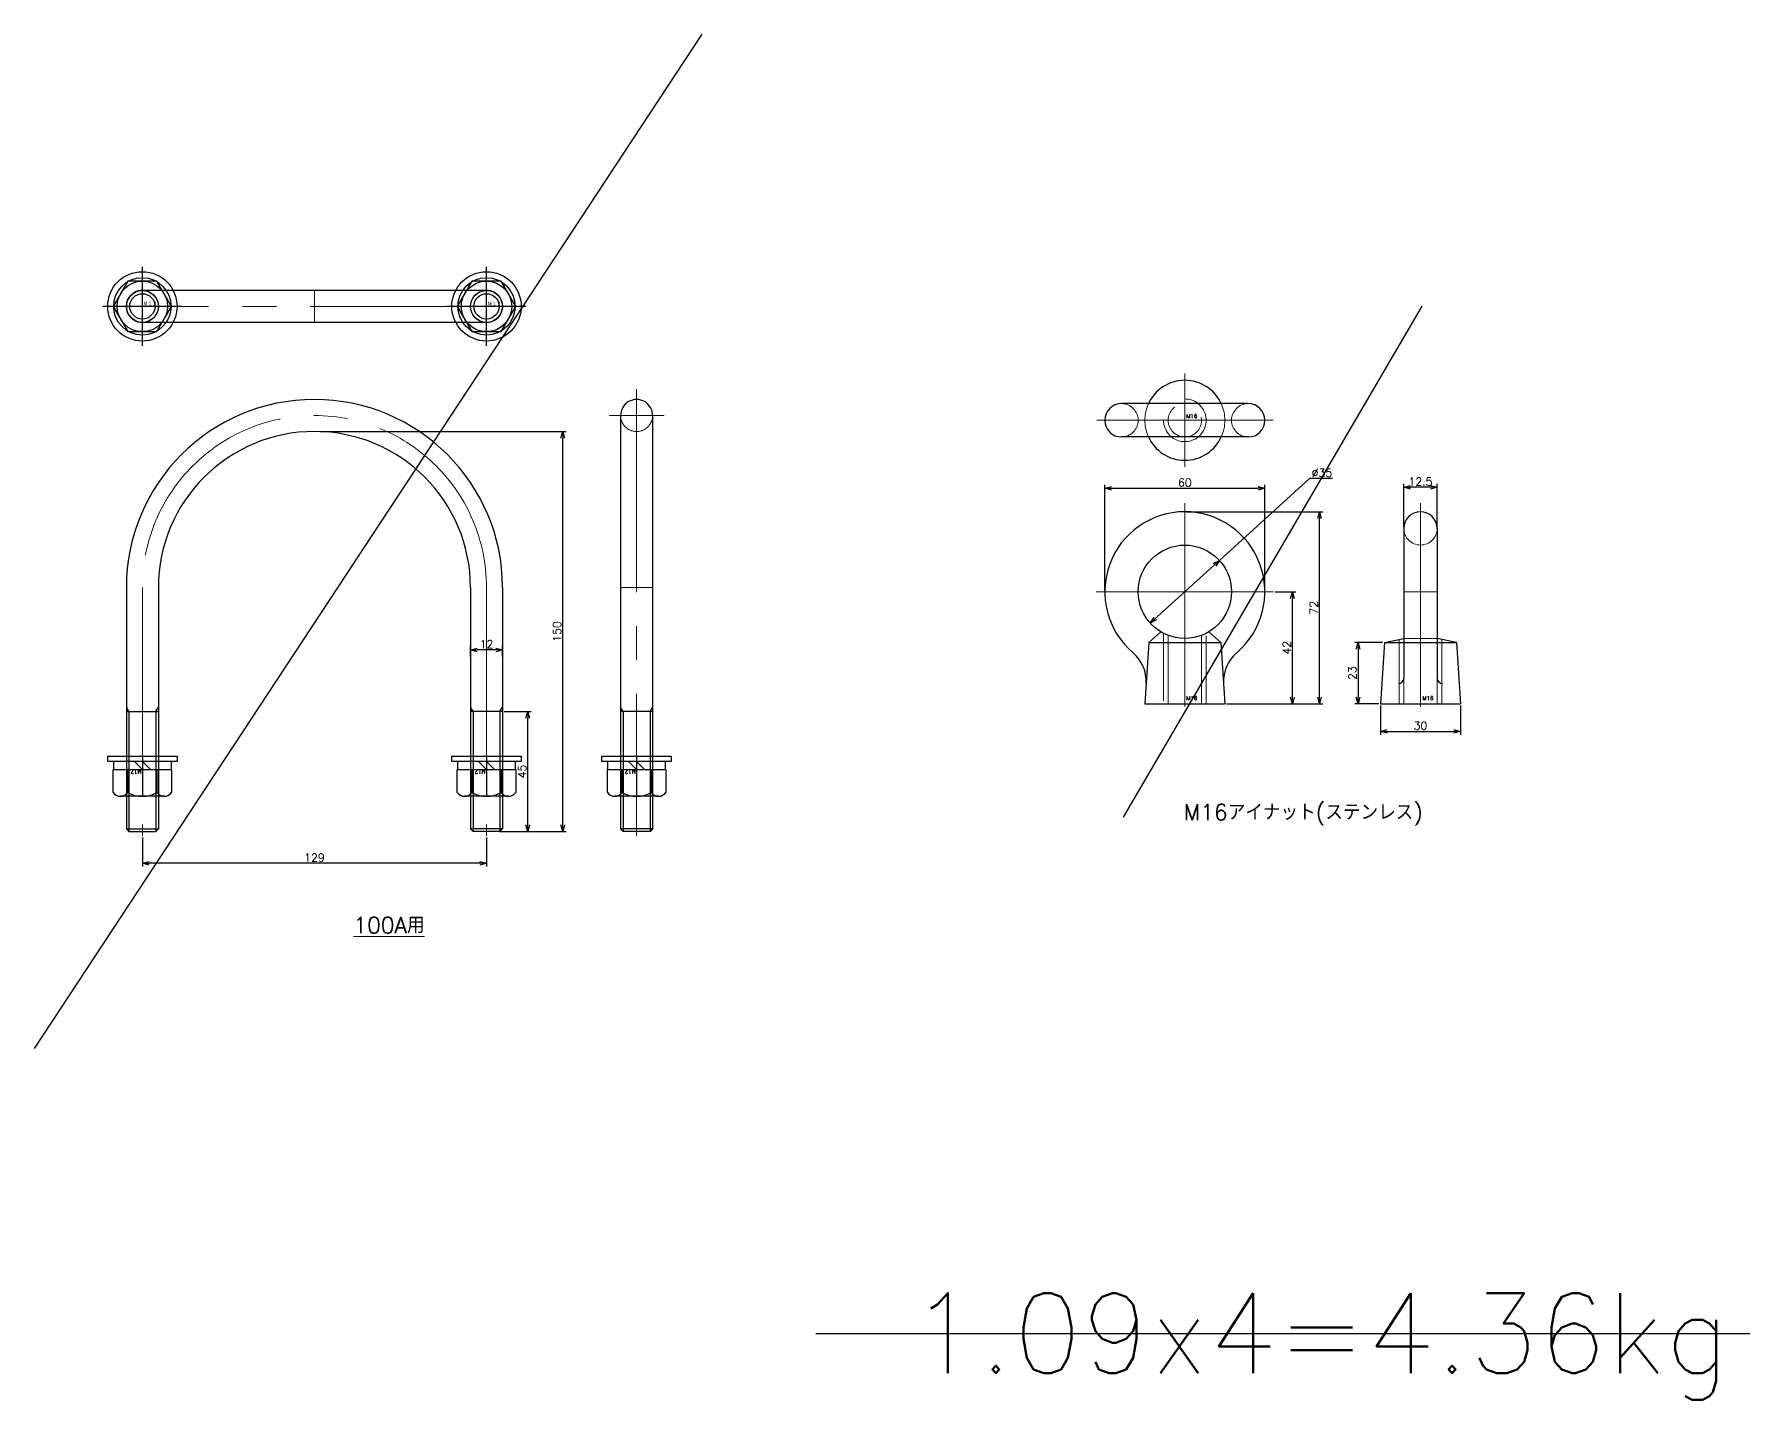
# Model space of a CAD drawing. Header units: millimetres. Extents: x -8731 to 85711, y -14522 to 31379.
# Drawn here: x 4020 to 4661, y -3500 to -2988 of the extents above; entities that cross this region are included whole.
import ezdxf

# ---------------------------------------------------------------- set-up
doc = ezdxf.new("R2010")
doc.units = ezdxf.units.MM
doc.header["$LTSCALE"] = 4
doc.header["$PDMODE"] = 99
doc.header["$PDSIZE"] = 1
doc.linetypes.add('CENTER2', pattern=[28.575, 19.05, -3.175, 3.175, -3.175])
doc.linetypes.add('HIDDEN', pattern=[9.525, 6.35, -3.175])
for name, color, linetype, lineweight in [('04_HIDDEN', 2, 'HIDDEN', 13), ('05_CENTER', 4, 'CENTER2', 13), ('08_DIM', 3, 'Continuous', 13)]:
    doc.layers.add(name, color=color, linetype=linetype, lineweight=lineweight)
doc.layers.add('10_DRAFT', color=8, linetype='Continuous', lineweight=0, plot=False)
doc.styles.add('KANJI0', font='txt.shx', dxfattribs={"width": 0.9, "height": 30, "bigfont": 'bigfont'})
doc.styles.add('KSS_TXT', font='txt.shx', dxfattribs={"bigfont": 'extfont2.shx'})
doc.dimstyles.new('KSS_DIM', dxfattribs={"dimscale": 3, "dimtxt": 3, "dimasz": 2.5, "dimexe": 1.25, "dimexo": 0.625, "dimtad": 1, "dimdsep": 46, "dimtxsty": 'KSS_TXT', "dimblk": 'OPEN30', "dimcen": 0, "dimazin": 2, "dimtfac": 0.75, "dimtmove": 0, "dimatfit": 3, "dimldrblk": 'OPEN30', "dimfxl": 1, "dimtolj": 1, "dimarcsym": 0})
doc.dimstyles.new('KSS_DIM$3', dxfattribs={"dimscale": 3, "dimtxt": 3, "dimasz": 2.5, "dimexe": 1.25, "dimexo": 0.625, "dimtad": 1, "dimtih": 1, "dimtoh": 1, "dimdsep": 46, "dimtxsty": 'KSS_TXT', "dimblk": 'OPEN30', "dimcen": 0, "dimazin": 2, "dimtfac": 0.75, "dimtofl": 0, "dimtmove": 0, "dimatfit": 3, "dimldrblk": 'OPEN30', "dimfxl": 1, "dimtolj": 1, "dimarcsym": 0})

# ---------------------------------------------------------------- blocks, each defined once
blk = doc.blocks.new('_Open30')
at = {"color": 0, "linetype": 'ByBlock', "lineweight": -2}
for p, q in [((-1, 0.268), (0, 0)), ((0, 0), (-1, -0.268)), ((0, 0), (-1, 0))]:
    blk.add_line(p, q, dxfattribs=at)
blk = doc.blocks.new('*D2256')
at = {"layer": '08_DIM', "color": 0, "lineweight": -2, "transparency": 16777216}
for p, q in [((4060.33, -3288.8), (4060.33, -3299.69)), ((4189.33, -3288.8), (4189.33, -3299.69)), ((4186.83, -3298.44), (4062.83, -3298.44))]:
    blk.add_line(p, q, dxfattribs=at)
at = {"layer": 'Defpoints', "color": 0, "transparency": 16777216}
for p in [(4060.33, -3288.17), (4189.33, -3288.17), (4060.33, -3298.44)]:
    blk.add_point(p, dxfattribs=at)
at = {"layer": '08_DIM', "color": 0, "lineweight": -2, "transparency": 16777216, "xscale": 2.5, "yscale": 2.5, "zscale": 2.5, "rotation": 180}
blk.add_blockref('_Open30', (4060.33, -3298.44), dxfattribs=at)
at = {"layer": '08_DIM', "color": 0, "lineweight": -2, "transparency": 16777216, "xscale": 2.5, "yscale": 2.5, "zscale": 2.5}
blk.add_blockref('_Open30', (4189.33, -3298.44), dxfattribs=at)
at = {"layer": '08_DIM', "color": 0, "transparency": 16777216, "insert": (4124.83, -3296.31), "char_height": 3, "attachment_point": 5, "style": 'KSS_TXT'}
blk.add_mtext('\\A1;129', dxfattribs=at)
blk = doc.blocks.new('*D2257')
at = {"layer": '08_DIM', "color": 0, "lineweight": -2, "transparency": 16777216}
for p, q in [((4195.95, -3241.52), (4206.04, -3241.52)), ((4204.79, -3284.02), (4204.79, -3244.02)), ((4194.14, -3286.52), (4206.04, -3286.52))]:
    blk.add_line(p, q, dxfattribs=at)
at = {"layer": 'Defpoints', "color": 0, "transparency": 16777216}
for p in [(4195.33, -3241.52), (4204.79, -3241.52), (4193.52, -3286.52)]:
    blk.add_point(p, dxfattribs=at)
at = {"layer": '08_DIM', "color": 0, "lineweight": -2, "transparency": 16777216, "xscale": 2.5, "yscale": 2.5, "zscale": 2.5}
for p, rotation in [((4204.79, -3241.52), 90), ((4204.79, -3286.52), 270)]:
    blk.add_blockref('_Open30', p, dxfattribs=dict(at, rotation=rotation))
at = {"layer": '08_DIM', "color": 0, "transparency": 16777216, "insert": (4202.66, -3264.02), "char_height": 3, "attachment_point": 5, "rotation": 90, "style": 'KSS_TXT'}
blk.add_mtext('\\A1;45', dxfattribs=at)
blk = doc.blocks.new('*D2258')
at = {"layer": '08_DIM', "color": 0, "lineweight": -2, "transparency": 16777216}
for p, q in [((4126.95, -3136.52), (4219.17, -3136.52)), ((4217.92, -3284.02), (4217.92, -3139.02)), ((4194.14, -3286.52), (4219.17, -3286.52))]:
    blk.add_line(p, q, dxfattribs=at)
at = {"layer": 'Defpoints', "color": 0, "transparency": 16777216}
for p in [(4126.33, -3136.52), (4217.92, -3136.52), (4193.52, -3286.52)]:
    blk.add_point(p, dxfattribs=at)
at = {"layer": '08_DIM', "color": 0, "lineweight": -2, "transparency": 16777216, "xscale": 2.5, "yscale": 2.5, "zscale": 2.5}
for p, rotation in [((4217.92, -3136.52), 90), ((4217.92, -3286.52), 270)]:
    blk.add_blockref('_Open30', p, dxfattribs=dict(at, rotation=rotation))
at = {"layer": '08_DIM', "color": 0, "transparency": 16777216, "insert": (4215.79, -3211.52), "char_height": 3, "attachment_point": 5, "rotation": 90, "style": 'KSS_TXT'}
blk.add_mtext('\\A1;150', dxfattribs=at)
blk = doc.blocks.new('*D2259')
at = {"layer": '08_DIM', "color": 0, "lineweight": -2, "transparency": 16777216}
for p, q in [((4183.33, -3221.03), (4183.33, -3217.17)), ((4192.83, -3218.42), (4185.83, -3218.42)), ((4195.33, -3220.92), (4195.33, -3217.17))]:
    blk.add_line(p, q, dxfattribs=at)
at = {"layer": 'Defpoints', "color": 0, "transparency": 16777216}
for p in [(4183.33, -3218.42), (4183.33, -3221.65), (4195.33, -3221.54)]:
    blk.add_point(p, dxfattribs=at)
at = {"layer": '08_DIM', "color": 0, "lineweight": -2, "transparency": 16777216, "xscale": 2.5, "yscale": 2.5, "zscale": 2.5, "rotation": 180}
blk.add_blockref('_Open30', (4183.33, -3218.42), dxfattribs=at)
at = {"layer": '08_DIM', "color": 0, "lineweight": -2, "transparency": 16777216, "xscale": 2.5, "yscale": 2.5, "zscale": 2.5}
blk.add_blockref('_Open30', (4195.33, -3218.42), dxfattribs=at)
at = {"layer": '08_DIM', "color": 0, "transparency": 16777216, "insert": (4189.33, -3216.29), "char_height": 3, "attachment_point": 5, "style": 'KSS_TXT'}
blk.add_mtext('\\A1;12', dxfattribs=at)
blk = doc.blocks.new('12b_2_1')
at = {"color": 0, "linetype": 'CENTER2'}
for p, q in [((0, -14.77), (0, 14.77)), ((14.77, 0), (-14.77, 0))]:
    blk.add_line(p, q, dxfattribs=at)
at = {"color": 0}
for p, q in [((-5.48, 9.48), (-10.95, 0)), ((5.48, 9.48), (-5.48, 9.48)), ((10.95, 0), (5.48, 9.48)), ((-10.95, 0), (-5.48, -9.48)), ((5.48, -9.48), (10.95, 0)), ((-5.48, -9.48), (5.48, -9.48))]:
    blk.add_line(p, q, dxfattribs=at)
for radius in [13, 10.75, 9.48, 6, 4.75]:
    blk.add_circle((0, 0), radius, dxfattribs=at)
at = {"layer": '10_DRAFT', "linetype": 'CENTER2', "style": 'KANJI0', "width": 0.82}
blk.add_text('Ｍ１２', height=1.5, dxfattribs=at).set_placement((0.31, 0.09))
blk = doc.blocks.new('M12Nza_2_1')
at = {"color": 0}
for p, q in [((-10.95, 5), (-10.95, 13.53)), ((-8.21, 15), (8.21, 15)), ((-5.47, 5), (-5.47, 13.53)), ((5.48, 5), (5.48, 13.53)), ((10.95, 13.53), (10.95, 5)), ((10.95, 5), (-10.95, 5)), ((-10.75, 2), (-10.75, 5)), ((0, 2), (-3, 5)), ((0, 5), (3, 2)), ((10.75, 5), (10.75, 2))]:
    blk.add_line(p, q, dxfattribs=at)
at = {"color": 0, "linetype": 'CENTER2'}
blk.add_line((0, 0), (0, 15), dxfattribs=at)
at = {"color": 0}
blk.add_lwpolyline([(-13, 2), (13, 2), (13, 0), (-13, 0)], close=True, dxfattribs=at)
for centre, radius, start, end in [((-8.21, 11.71), 3.29, 33.626, 146.374), ((0, 4.05), 10.95, 60, 120), ((8.21, 11.71), 3.29, 33.626, 146.374)]:
    blk.add_arc(centre, radius, start, end, dxfattribs=at)
at = {"layer": '10_DRAFT', "style": 'KSS_TXT'}
blk.add_text('M12', height=1.5, dxfattribs=at).set_placement((0.31, 5.09))
blk = doc.blocks.new('A$C575E2545_1_1')
at = {"color": 0}
for p, q in [((-70.5, 0), (-70.5, -90.55)), ((-58.5, 0), (-58.5, -90.55)), ((58.5, 0), (58.5, -90.55)), ((70.5, 0), (70.5, -90.55)), ((-69.55, -46.5), (-70.5, -44.86)), ((-70.5, -46.5), (-58.5, -46.5)), ((-69.55, -46.5), (-69.55, -91.5)), ((-59.45, -46.5), (-58.5, -44.86)), ((-59.45, -46.5), (-59.45, -91.5)), ((59.45, -46.5), (58.5, -44.86)), ((70.5, -46.5), (58.5, -46.5)), ((59.45, -46.5), (59.45, -91.5)), ((69.55, -46.5), (70.5, -44.86)), ((69.55, -46.5), (69.55, -91.5)), ((-70.5, -90.55), (-58.5, -90.55)), ((-70.5, -90.55), (-69.55, -91.5)), ((-69.55, -91.5), (-59.45, -91.5)), ((-58.5, -90.55), (-59.45, -91.5)), ((70.5, -90.55), (58.5, -90.55)), ((58.5, -90.55), (59.45, -91.5)), ((69.55, -91.5), (59.45, -91.5)), ((70.5, -90.55), (69.55, -91.5))]:
    blk.add_line(p, q, dxfattribs=at)
for radius in [70.5, 58.5]:
    blk.add_arc((0, 0), radius, 0, 180, dxfattribs=at)
at = {"layer": '05_CENTER', "color": 0}
for p, q in [((-64.5, 0), (-64.5, -93.15)), ((64.5, 0), (64.5, -93.15))]:
    blk.add_line(p, q, dxfattribs=at)
blk.add_arc((0, 0), 64.5, 0, 180, dxfattribs=at)
blk = doc.blocks.new('A$C3E246D50_1_1')
at = {"color": 0}
for p, q in [((0, 6), (-129, 6)), ((0, -6), (-129, -6))]:
    blk.add_line(p, q, dxfattribs=at)
for centre, start, end in [((-129, 0), 89.99877, 270), ((0, 0), 270, 90.00123)]:
    blk.add_arc(centre, 6, start, end, dxfattribs=at)
at = {"layer": '04_HIDDEN', "color": 0}
for centre, start, end in [((-129, 0), 270, 90.00123), ((0, 0), 89.99877, 270)]:
    blk.add_arc(centre, 6, start, end, dxfattribs=at)
at = {"layer": '05_CENTER', "color": 0}
for p, q in [((-129, 10.35), (-129, -10.35)), ((0, 10.35), (0, -10.35)), ((10.14, 0), (-139.14, 0))]:
    blk.add_line(p, q, dxfattribs=at)
at = {"layer": '10_DRAFT'}
blk.add_line((-64.5, -6), (-64.5, 6), dxfattribs=at)
blk = doc.blocks.new('A$C08EE179A_1_1')
at = {"color": 0}
for p, q in [((-6, 6), (-6, -149.05)), ((6, 6), (6, -149.05)), ((-5.05, -105), (-6, -103.36)), ((6, -105), (-6, -105)), ((-5.05, -105), (-5.05, -150)), ((5.05, -105), (6, -103.36)), ((5.05, -105), (5.05, -150)), ((6, -149.05), (-6, -149.05)), ((-6, -149.05), (-5.05, -150)), ((5.05, -150), (-5.05, -150)), ((6, -149.05), (5.05, -150))]:
    blk.add_line(p, q, dxfattribs=at)
blk.add_arc((0, 6), 6, 0, 180.00123, dxfattribs=at)
at = {"layer": '04_HIDDEN', "color": 0}
blk.add_arc((0, 6), 6, 179.99877, 0, dxfattribs=at)
at = {"layer": '05_CENTER', "color": 0}
for p, q in [((0, 15.94), (0, -151.65)), ((-10.35, 6), (10.35, 6))]:
    blk.add_line(p, q, dxfattribs=at)
at = {"layer": '10_DRAFT'}
blk.add_line((6, -58.5), (-6, -58.5), dxfattribs=at)
blk = doc.blocks.new('*D3449')
at = {"layer": '08_DIM', "color": 0, "lineweight": -2, "transparency": 16777216}
for p, q in [((4524.42, -3239.23), (4524.42, -3250.21)), ((4554.42, -3239.23), (4554.42, -3250.21)), ((4526.92, -3248.96), (4551.92, -3248.96))]:
    blk.add_line(p, q, dxfattribs=at)
at = {"layer": 'Defpoints', "color": 0, "transparency": 16777216}
for p in [(4524.42, -3238.6), (4554.42, -3238.6), (4554.42, -3248.96)]:
    blk.add_point(p, dxfattribs=at)
at = {"layer": '08_DIM', "color": 0, "lineweight": -2, "transparency": 16777216, "xscale": 2.5, "yscale": 2.5, "zscale": 2.5, "rotation": 180}
blk.add_blockref('_Open30', (4524.42, -3248.96), dxfattribs=at)
at = {"layer": '08_DIM', "color": 0, "lineweight": -2, "transparency": 16777216, "xscale": 2.5, "yscale": 2.5, "zscale": 2.5}
blk.add_blockref('_Open30', (4554.42, -3248.96), dxfattribs=at)
at = {"layer": '08_DIM', "color": 0, "transparency": 16777216, "insert": (4539.42, -3246.83), "char_height": 3, "attachment_point": 5, "style": 'KSS_TXT'}
blk.add_mtext('\\A1;30', dxfattribs=at)
blk = doc.blocks.new('*D3450')
at = {"layer": '08_DIM', "color": 0, "lineweight": -2, "transparency": 16777216}
for p, q in [((4533.17, -3172.23), (4533.17, -3156.18)), ((4543.17, -3157.43), (4535.67, -3157.43)), ((4545.67, -3172.23), (4545.67, -3156.18))]:
    blk.add_line(p, q, dxfattribs=at)
at = {"layer": 'Defpoints', "color": 0, "transparency": 16777216}
for p in [(4533.17, -3157.43), (4533.17, -3172.85), (4545.67, -3172.85)]:
    blk.add_point(p, dxfattribs=at)
at = {"layer": '08_DIM', "color": 0, "lineweight": -2, "transparency": 16777216, "xscale": 2.5, "yscale": 2.5, "zscale": 2.5, "rotation": 180}
blk.add_blockref('_Open30', (4533.17, -3157.43), dxfattribs=at)
at = {"layer": '08_DIM', "color": 0, "lineweight": -2, "transparency": 16777216, "xscale": 2.5, "yscale": 2.5, "zscale": 2.5}
blk.add_blockref('_Open30', (4545.67, -3157.43), dxfattribs=at)
at = {"layer": '08_DIM', "color": 0, "transparency": 16777216, "insert": (4539.42, -3155.31), "char_height": 3, "attachment_point": 5, "style": 'KSS_TXT'}
blk.add_mtext('\\A1;12.5', dxfattribs=at)
blk = doc.blocks.new('*D3451')
at = {"layer": '08_DIM', "color": 0, "lineweight": -2, "transparency": 16777216}
for p, q in [((4525.25, -3215.6), (4514.77, -3215.6)), ((4516.02, -3218.1), (4516.02, -3236.1)), ((4523.79, -3238.6), (4514.77, -3238.6))]:
    blk.add_line(p, q, dxfattribs=at)
at = {"layer": 'Defpoints', "color": 0, "transparency": 16777216}
for p in [(4525.88, -3215.6), (4516.02, -3238.6), (4524.42, -3238.6)]:
    blk.add_point(p, dxfattribs=at)
at = {"layer": '08_DIM', "color": 0, "lineweight": -2, "transparency": 16777216, "xscale": 2.5, "yscale": 2.5, "zscale": 2.5}
for p, rotation in [((4516.02, -3215.6), 90), ((4516.02, -3238.6), 270)]:
    blk.add_blockref('_Open30', p, dxfattribs=dict(at, rotation=rotation))
at = {"layer": '08_DIM', "color": 0, "transparency": 16777216, "insert": (4513.89, -3227.1), "char_height": 3, "attachment_point": 5, "rotation": 90, "style": 'KSS_TXT'}
blk.add_mtext('\\A1;23', dxfattribs=at)
blk = doc.blocks.new('*D3452')
at = {"layer": '08_DIM', "color": 0, "lineweight": -2, "transparency": 16777216}
for p, q in [((4451.72, -3166.6), (4502.83, -3166.6)), ((4501.58, -3236.1), (4501.58, -3169.1)), ((4466.72, -3238.6), (4502.83, -3238.6))]:
    blk.add_line(p, q, dxfattribs=at)
at = {"layer": 'Defpoints', "color": 0, "transparency": 16777216}
for p in [(4451.1, -3166.6), (4501.58, -3166.6), (4466.1, -3238.6)]:
    blk.add_point(p, dxfattribs=at)
at = {"layer": '08_DIM', "color": 0, "lineweight": -2, "transparency": 16777216, "xscale": 2.5, "yscale": 2.5, "zscale": 2.5}
for p, rotation in [((4501.58, -3166.6), 90), ((4501.58, -3238.6), 270)]:
    blk.add_blockref('_Open30', p, dxfattribs=dict(at, rotation=rotation))
at = {"layer": '08_DIM', "color": 0, "transparency": 16777216, "insert": (4499.45, -3202.6), "char_height": 3, "attachment_point": 5, "rotation": 90, "style": 'KSS_TXT'}
blk.add_mtext('\\A1;72', dxfattribs=at)
blk = doc.blocks.new('*D3453')
at = {"layer": '08_DIM', "color": 0, "lineweight": -2, "transparency": 16777216}
for p, q in [((4421.1, -3195.98), (4421.1, -3156.56)), ((4423.6, -3157.81), (4478.6, -3157.81)), ((4481.1, -3195.98), (4481.1, -3156.56))]:
    blk.add_line(p, q, dxfattribs=at)
at = {"layer": 'Defpoints', "color": 0, "transparency": 16777216}
for p in [(4481.1, -3157.81), (4421.1, -3196.6), (4481.1, -3196.6)]:
    blk.add_point(p, dxfattribs=at)
at = {"layer": '08_DIM', "color": 0, "lineweight": -2, "transparency": 16777216, "xscale": 2.5, "yscale": 2.5, "zscale": 2.5, "rotation": 180}
blk.add_blockref('_Open30', (4421.1, -3157.81), dxfattribs=at)
at = {"layer": '08_DIM', "color": 0, "lineweight": -2, "transparency": 16777216, "xscale": 2.5, "yscale": 2.5, "zscale": 2.5}
blk.add_blockref('_Open30', (4481.1, -3157.81), dxfattribs=at)
at = {"layer": '08_DIM', "color": 0, "transparency": 16777216, "insert": (4451.1, -3155.68), "char_height": 3, "attachment_point": 5, "style": 'KSS_TXT'}
blk.add_mtext('\\A1;60', dxfattribs=at)
blk = doc.blocks.new('*D3454')
at = {"layer": '08_DIM', "color": 0, "lineweight": -2, "transparency": 16777216}
for p, q in [((4497.88, -3154.17), (4464.06, -3184.84)), ((4506.5, -3154.17), (4497.88, -3154.17)), ((4438.14, -3208.36), (4462.21, -3186.52))]:
    blk.add_line(p, q, dxfattribs=at)
at = {"layer": 'Defpoints', "color": 0, "transparency": 16777216}
for p in [(4464.06, -3184.84), (4438.14, -3208.36)]:
    blk.add_point(p, dxfattribs=at)
at = {"layer": '08_DIM', "color": 0, "lineweight": -2, "transparency": 16777216, "xscale": 2.5, "yscale": 2.5, "zscale": 2.5}
for p, rotation in [((4464.06, -3184.84), 42.20706356787268), ((4438.14, -3208.36), 222.2070635678727)]:
    blk.add_blockref('_Open30', p, dxfattribs=dict(at, rotation=rotation))
at = {"layer": '08_DIM', "color": 0, "transparency": 16777216, "insert": (4502.5, -3152.05), "char_height": 3, "attachment_point": 5, "style": 'KSS_TXT'}
blk.add_mtext('\\A1;%%C35', dxfattribs=at)
blk = doc.blocks.new('*D3455')
at = {"layer": '08_DIM', "color": 0, "lineweight": -2, "transparency": 16777216}
for p, q in [((4484.92, -3196.6), (4492.67, -3196.6)), ((4491.42, -3236.1), (4491.42, -3199.1)), ((4466.72, -3238.6), (4492.67, -3238.6))]:
    blk.add_line(p, q, dxfattribs=at)
at = {"layer": 'Defpoints', "color": 0, "transparency": 16777216}
for p in [(4484.3, -3196.6), (4491.42, -3196.6), (4466.1, -3238.6)]:
    blk.add_point(p, dxfattribs=at)
at = {"layer": '08_DIM', "color": 0, "lineweight": -2, "transparency": 16777216, "xscale": 2.5, "yscale": 2.5, "zscale": 2.5}
for p, rotation in [((4491.42, -3196.6), 90), ((4491.42, -3238.6), 270)]:
    blk.add_blockref('_Open30', p, dxfattribs=dict(at, rotation=rotation))
at = {"layer": '08_DIM', "color": 0, "transparency": 16777216, "insert": (4489.29, -3217.6), "char_height": 3, "attachment_point": 5, "rotation": 90, "style": 'KSS_TXT'}
blk.add_mtext('\\A1;42', dxfattribs=at)
blk = doc.blocks.new('A$C28E42BC9_1_1')
at = {"color": 0}
for p, q in [((23.75, 6.25), (-23.75, 6.25)), ((23.75, -6.25), (-23.75, -6.25))]:
    blk.add_line(p, q, dxfattribs=at)
for centre, radius, start, end in [((0, 0), 15, 23.57818, 156.42182), ((-23.75, 0), 6.25, 90, 270), ((23.75, 0), 6.25, 270, 90), ((0, 0), 15, 203.57818, 336.42182)]:
    blk.add_arc(centre, radius, start, end, dxfattribs=at)
at = {"layer": '04_HIDDEN', "color": 0}
for radius in [8, 6.25]:
    blk.add_circle((0, 0), radius, dxfattribs=at)
for centre, radius, start, end in [((-23.75, 0), 6.25, 270, 90), ((0, 0), 15, 156.42182, 203.57818), ((0, 0), 15, 336.42182, 23.57818), ((23.75, 0), 6.25, 90, 270)]:
    blk.add_arc(centre, radius, start, end, dxfattribs=at)
at = {"layer": '05_CENTER', "color": 0}
for p, q in [((0, 17.5), (0, -17.5)), ((33.05, 0), (-33.05, 0))]:
    blk.add_line(p, q, dxfattribs=at)
at = {"layer": '10_DRAFT'}
for p, q in [((0, 6.25), (0, -6.25)), ((0, -5), (0, 5)), ((0, -4), (0, 4))]:
    blk.add_line(p, q, dxfattribs=at)
at = {"layer": '10_DRAFT', "style": 'KSS_TXT'}
blk.add_text('M16', height=1.5, dxfattribs=at).set_placement((0.54, 0.85))
blk = doc.blocks.new('A$C3CCA425A_1_1')
at = {"color": 0}
for p, q in [((-13.54, 23), (-8.96, 26.97)), ((13.54, 23), (8.96, 26.97)), ((-13.54, 23), (-15, 0)), ((-13.54, 23), (13.54, 23)), ((13.54, 23), (15, 0)), ((-15, 0), (15, 0))]:
    blk.add_line(p, q, dxfattribs=at)
blk.add_circle((0, 42), 17.5, dxfattribs=at)
for centre, radius, start, end in [((0, 42), 30, 310.3553, 229.6447), ((-28.49, 8.47), 14, 356.37247, 49.6447), ((28.49, 8.47), 14, 130.3553, 183.62753)]:
    blk.add_arc(centre, radius, start, end, dxfattribs=at)
at = {"layer": '04_HIDDEN', "color": 0}
for p, q in [((-8, 26.44), (-8, 0)), ((-6.25, 0), (-6.25, 25.65)), ((6.25, 25.65), (6.25, 0)), ((8, 0), (8, 26.44))]:
    blk.add_line(p, q, dxfattribs=at)
at = {"layer": '05_CENTER', "color": 0}
for p, q in [((0, 75.2), (0, -3.28)), ((-33.2, 42), (33.2, 42))]:
    blk.add_line(p, q, dxfattribs=at)
at = {"layer": '10_DRAFT', "style": 'KSS_TXT'}
blk.add_text('M16', height=1.5, dxfattribs=at).set_placement((0.54, 1.35))
blk = doc.blocks.new('A$C595E0D32_1_1')
at = {"color": 0}
for p, q in [((-6.25, 65.75), (-6.25, 9.58)), ((6.25, 65.75), (6.25, 9.58)), ((-13.54, 23), (-15, 0)), ((-13.54, 23), (-6.25, 24.5)), ((-13.54, 23), (13.54, 23)), ((13.54, 23), (6.25, 24.5)), ((13.54, 23), (15, 0)), ((-15, 0), (15, 0))]:
    blk.add_line(p, q, dxfattribs=at)
for centre, radius, start, end in [((0, 65.75), 6.25, 0, 180), ((-8.25, 9.58), 2, 270, 0), ((8.25, 9.58), 2, 180, 270)]:
    blk.add_arc(centre, radius, start, end, dxfattribs=at)
at = {"layer": '04_HIDDEN', "color": 0}
for p, q in [((-8, 24.14), (-8, 0)), ((6.25, 24.5), (-6.25, 24.5)), ((-6.25, 0), (-6.25, 24.5)), ((6.25, 24.5), (6.25, 0)), ((8, 0), (8, 24.14))]:
    blk.add_line(p, q, dxfattribs=at)
blk.add_arc((0, 65.75), 6.25, 180, 0, dxfattribs=at)
at = {"layer": '05_CENTER', "color": 0}
blk.add_line((0, 75.2), (0, -3.28), dxfattribs=at)
at = {"layer": '10_DRAFT'}
blk.add_line((-6.25, 42), (6.25, 42), dxfattribs=at)
at = {"layer": '10_DRAFT', "style": 'KSS_TXT'}
blk.add_text('M16', height=1.5, dxfattribs=at).set_placement((0.75, 1.35))

msp = doc.modelspace()

# ---------------------------------------------------------------- linework, layer by layer
at = {"color": 3}
for p, q in [((4270.09033, -2987.52399), (4019.7839, -3367.90092)), ((4539.89421, -3089.46819), (4428.00389, -3281.16616))]:
    msp.add_line(p, q, dxfattribs=at)

# ---------------------------------------------------------------- block references
for p in [(4060.32819, -3089.59495), (4189.32819, -3089.59495)]:
    msp.add_blockref('12b_2_1', p)
at = {"color": 4}
for name, p in [('A$C3E246D50_1_1', (4189.32819, -3089.59495)), ('A$C08EE179A_1_1', (4245.59862, -3136.5196)), ('A$C28E42BC9_1_1', (4451.09947, -3132.32357)), ('A$C575E2545_1_1', (4124.82819, -3195.0196)), ('A$C3CCA425A_1_1', (4451.09947, -3238.60071)), ('A$C595E0D32_1_1', (4539.41977, -3238.60071))]:
    msp.add_blockref(name, p, dxfattribs=at)
at = {"rotation": 180}
for p in [(4060.32819, -3258.31856), (4189.32819, -3258.31856), (4245.59862, -3258.31856)]:
    msp.add_blockref('M12Nza_2_1', p, dxfattribs=at)

# ---------------------------------------------------------------- texts
at = {"color": 0, "style": 'KSS_TXT'}
msp.add_text('M16アイナット(ステンレス)', height=6, dxfattribs=at).set_placement((4450.70533, -3282.28108))
at = {"layer": '08_DIM', "style": 'KSS_TXT'}
msp.add_text('%%u100A用', height=6, dxfattribs=at).set_placement((4139.43533, -3324.6257))
at = {"layer": '08_DIM', "color": 6, "style": 'KSS_TXT'}
msp.add_text('1.09x4=4.36kg', height=30, dxfattribs=at).set_placement((4348.12902, -3489.62668))

# ---------------------------------------------------------------- dimensions: what is measured, and where the dimension line sits
at = {"layer": '08_DIM'}
for base, p1, p2, override, picture, middle in [((4217.92073, -3136.5196), (4193.51619, -3286.5196), (4126.32819, -3136.5196), {"dimscale": 1, "dimarcsym": 1}, '*D2258', (4215.79365, -3211.5196)), ((4501.57513, -3166.60071), (4466.09947, -3238.60071), (4451.09947, -3166.60071), {"dimscale": 1}, '*D3452', (4499.45013, -3202.60071)), ((4491.41501, -3196.60071), (4466.09947, -3238.60071), (4484.29926, -3196.60071), {"dimscale": 1}, '*D3455', (4489.29001, -3217.60071)), ((4516.01648, -3238.60071), (4525.87791, -3215.60071), (4524.41977, -3238.60071), {"dimscale": 1}, '*D3451', (4513.89148, -3227.10071)), ((4204.78506, -3241.5196), (4193.51619, -3286.5196), (4195.32819, -3241.5196), {"dimscale": 1, "dimarcsym": 1}, '*D2257', (4202.65798, -3264.0196))]:
    dim = msp.add_linear_dim(base=base, p1=p1, p2=p2, angle=90, dimstyle='KSS_DIM', override=override, dxfattribs=at)
    dim.commit()
    dim.dimension.update_dxf_attribs({"geometry": picture, "text_midpoint": middle})
dim = msp.add_diameter_dim_2p(p1=(4438.13684, -3208.35742), p2=(4464.0621, -3184.844), dimstyle='KSS_DIM$3', override={"dimscale": 1, "dimpost": '%%C<>', "dimtix": 1, "dimatfit": 2}, dxfattribs=at)
dim.commit()
dim.dimension.update_dxf_attribs({"geometry": '*D3454', "text_midpoint": (4502.50305, -3154.17397), "dimtype": 163})
for base, p1, p2, override, picture, middle in [((4481.09947, -3157.80912), (4421.09947, -3196.60071), (4481.09947, -3196.60071), {"dimscale": 1}, '*D3453', (4451.09947, -3155.68412)), ((4533.16977, -3157.43306), (4545.66977, -3172.85071), (4533.16977, -3172.85071), {"dimscale": 1}, '*D3450', (4539.41977, -3155.30597)), ((4183.32819, -3218.41983), (4195.32819, -3221.54283), (4183.32819, -3221.65258), {"dimscale": 1, "dimarcsym": 1}, '*D2259', (4189.32819, -3216.29483)), ((4554.41977, -3248.95517), (4524.41977, -3238.60071), (4554.41977, -3238.60071), {"dimscale": 1}, '*D3449', (4539.41977, -3246.83017)), ((4060.32819, -3298.43902), (4189.32819, -3288.17311), (4060.32819, -3288.17311), {"dimscale": 1, "dimarcsym": 1}, '*D2256', (4124.82819, -3296.31402))]:
    dim = msp.add_linear_dim(base=base, p1=p1, p2=p2, dimstyle='KSS_DIM', override=override, dxfattribs=at)
    dim.commit()
    dim.dimension.update_dxf_attribs({"geometry": picture, "text_midpoint": middle})

# ---------------------------------------------------------------- leaders
at = {"layer": '08_DIM', "color": 1}
msp.add_leader([(4722.01862, -3474.89187), (4312.80883, -3474.89187)], dimstyle='KSS_DIM', override={"dimscale": 8}, dxfattribs=at)

doc.saveas('drawing.dxf')
